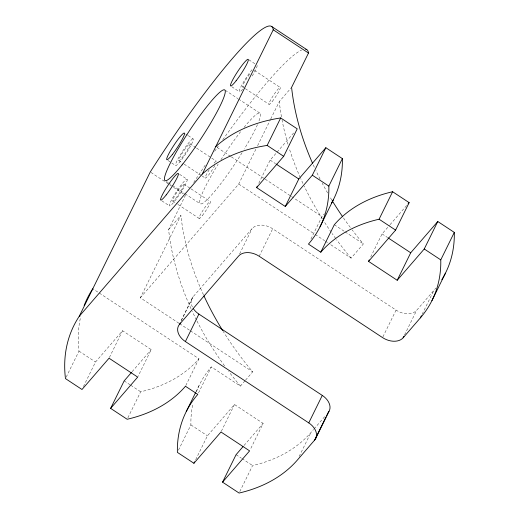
<?xml version="1.0" encoding="UTF-8"?>
<svg xmlns="http://www.w3.org/2000/svg" width="519" height="519" viewBox="0 0 519 519"><rect width="100%" height="100%" fill="white"/><g stroke="black" fill="none" stroke-linecap="round" stroke-linejoin="round"><path stroke-width="0.39" stroke-dasharray="2.6 1.95" d="M66.179 377.151L78.992 351.116A178.095 123.71 26.2 0 1 80.756 316.512M83.416 386.597L95.515 362.009L122.568 330.733L151.211 349.611L138.048 376.372M191.005 308.669A271.794 192.361 40.9 0 1 168.604 229.573L185.504 195.222M109.405 357.487L122.568 330.733M178.919 323.227L140.338 297.796L180.904 215.353A271.794 192.361 40.9 0 0 203.643 295.188M140.338 297.796L238.727 184.05L256.165 148.616M257.586 145.722L270.393 119.694M270.749 118.968L279.293 101.614L291.587 87.393M127.869 417.821L140.675 391.787A168.928 117.346 26.2 0 0 198.978 358.778L92.784 288.772M181.183 320.437L192.212 298.023M181.319 320.697L193.062 296.829L252.098 228.587A15.966 11.094 26.2 0 1 272.696 228.769L396.075 310.109A15.966 11.094 26.2 0 0 416.673 310.291L433.89 290.387A168.928 117.346 26.2 0 0 435.811 288.09M258.767 183.259L270.152 160.118L276.517 152.761M239.642 253.895L252.098 228.587M185.815 385.539L198.978 358.778M259.176 256.25L272.696 228.769M195.858 392.079L199.77 384.125M198.511 392.948L211.317 366.914L240.401 386.084L245.013 380.751M178.458 450.213L190.908 424.899A168.928 117.346 26.2 0 1 192.899 403.652M195.689 459.659L207.438 435.798L234.491 404.515L263.133 423.4L250.32 449.435M310.939 239.019L321.968 216.605A168.928 117.346 26.2 0 0 324.362 213.724M221.328 431.27L234.491 404.515M239.791 491.603L252.597 465.569A169.862 117.995 26.2 0 0 310.9 432.567L313.515 429.55M370.689 257.048L382.075 233.907L389.503 225.317M299.158 456.428L310.9 432.567M382.905 336.863L396.075 310.109M404.573 334.878L416.673 310.291M422.148 314.255L433.89 290.387M168.604 229.573L180.904 215.353M277.049 152.145L294.558 131.904M132.111 371.695L151.211 349.611M245.526 380.161L252.701 371.87A271.794 192.361 40.9 0 1 223.151 331.31M330.785 244.741L351.091 258.125L363.391 243.911A271.794 192.4 40.9 0 1 352.187 229.904M390.035 224.708L407.013 205.076M244.034 445.477L263.133 423.4M314.034 428.947L324.991 416.277M248.88 59.795L255.802 64.362M254.414 70.441L280.189 87.439M242.671 86.92L244.65 88.224M245.312 88.665L269.108 104.351M231.805 86.757L239.356 91.733M225.252 90.287L237.89 98.616M238.558 99.058L259.837 113.09M270.152 160.118L275.485 163.634M382.075 233.907L387.401 237.417M217.124 147.487L230.657 156.407M231.331 156.848L264.476 178.698M265.151 179.146L290.854 196.091M291.529 196.539L321.968 216.605M334.307 224.74L344.447 231.422M345.129 231.87L363.391 243.911M185.711 133.96L187.599 135.2M188.228 135.615L193.269 138.936A15.966 2.057 -56.6 0 1 181.163 160.293A15.966 2.057 -56.6 0 1 178.815 157.4A15.966 2.057 -56.6 0 1 193.269 138.936M189.954 143.757L195.903 147.675M196.565 148.11L211.11 157.698M211.765 158.133L216.397 161.182M238.727 184.05L314.54 234.03M315.215 234.478L324.693 240.725M325.368 241.173L328.073 242.957M178.873 160.669L183.505 163.719M184.161 164.153L201.346 175.48M202.008 175.915L205.316 178.095M168.013 160.501L171.16 162.577M171.789 162.992L175.565 165.483M179.6 174.326L187.158 179.308A15.966 2.057 -56.6 0 1 175.052 200.665A15.966 2.057 -56.6 0 1 172.704 197.765A15.966 2.057 -56.6 0 1 187.158 179.308M183.843 184.122L190.454 188.481M191.115 188.916L210.286 201.554M166.437 181.514L167.767 182.396M168.428 182.831L171.757 185.024M172.418 185.465L184.394 193.353M185.056 193.795L200.353 203.876M150.919 172.418L168.876 184.258M169.544 184.699L172.866 186.892M173.534 187.327L183.512 193.905M172.762 201.035L177.394 204.084M178.056 204.518L199.205 218.467M161.902 200.872L169.454 205.848M179.593 323.674L189.746 330.369M190.428 330.817L252.701 371.87M78.992 351.116L95.515 362.009M124.151 380.894L130.1 384.813M130.762 385.247L140.675 391.787M190.908 424.899L207.438 435.798M236.074 454.676L241.361 458.16M242.023 458.601L252.597 465.569M244.06 127.356A54.281 6.981 -56.6 0 1 258.553 122.017M257.437 124.67A54.281 6.981 -56.6 0 1 244.345 149.011M242.042 152.768A54.281 6.981 -56.6 0 1 202.099 203.604A54.281 6.981 -56.6 0 1 218.149 164.199M220.938 159.768A54.281 6.981 -56.6 0 1 240.557 131.761M214.068 163.115A10.114 1.298 -56.6 0 1 216.449 161.973M214.847 165.555A10.114 1.298 -56.6 0 1 205.959 177.848A10.114 1.298 -56.6 0 1 209.3 169.642M243.936 86.128A10.114 1.298 -56.6 0 1 243.748 83.442A10.114 1.298 -56.6 0 1 250.813 72.666M257.158 65.504A15.966 2.057 -56.6 0 1 251.202 77.616M242.684 89.281A15.966 2.057 -56.6 0 1 240.829 86.991A15.966 2.057 -56.6 0 1 252.805 68.716M193.73 182.441A166.314 21.389 -56.6 0 1 206.16 163.725M214.704 151.263A166.314 21.389 -56.6 0 1 218.304 146.105M222.8 139.747A166.314 21.389 -56.6 0 1 301.597 50.058M351.091 258.125A271.794 192.4 40.9 0 1 336.636 239.778M335.722 238.532A271.794 192.4 40.9 0 1 332.121 233.518M331.239 232.253A271.794 192.4 40.9 0 1 323.986 221.431M322.351 218.862A271.794 192.4 40.9 0 1 304.212 186.107M302.953 183.447A271.794 192.4 40.9 0 1 300.696 178.491M300.365 177.751A271.794 192.4 40.9 0 1 289.355 148.752M287.987 144.288A271.794 192.4 40.9 0 1 282.012 119.863M281.473 116.924A271.794 192.4 40.9 0 1 279.293 101.614M240.401 386.084A271.794 192.361 40.9 0 1 228.73 371.468M224.578 365.869A271.794 192.361 40.9 0 1 196.798 320.69M196.467 320.028A271.794 192.361 40.9 0 1 192.27 311.406M350.319 227.432A271.794 192.4 40.9 0 1 343.098 217.403M331.849 200.12A271.794 192.4 40.9 0 1 329.513 196.227M327.619 192.971A271.794 192.4 40.9 0 1 322.182 183.136M320.126 179.172A271.794 192.4 40.9 0 1 315.883 170.556M314.332 167.235A271.794 192.4 40.9 0 1 312.989 164.276M192.38 307.008A15.966 11.094 26.2 0 1 193.062 296.829M196.5 391.553A168.928 117.346 26.2 0 1 211.317 366.914M182.026 157.744A10.114 1.298 -56.6 0 0 190.064 143.886A10.114 1.298 -56.6 0 0 181.157 154.999A10.114 1.298 -56.6 0 0 182.026 157.744M272.261 101.426A10.114 1.298 -56.6 0 0 280.299 87.568A10.114 1.298 -56.6 0 0 271.385 98.681A10.114 1.298 -56.6 0 0 272.261 101.426M175.922 198.115A10.114 1.298 -56.6 0 0 183.953 184.258A10.114 1.298 -56.6 0 0 175.046 195.365A10.114 1.298 -56.6 0 0 175.922 198.115M202.358 215.541A10.114 1.298 -56.6 0 0 210.39 201.683A10.114 1.298 -56.6 0 0 201.482 212.796A10.114 1.298 -56.6 0 0 202.358 215.541"/><path stroke-width="0.78" d="M325.984 416.997L314.598 440.138L297.381 460.042A169.862 117.995 26.2 0 1 239.077 493.05L222.554 482.157L249.613 450.875L220.971 431.996L193.911 463.272L177.388 452.38A168.928 117.346 26.2 0 1 197.797 394.395L185.458 386.259A168.928 117.346 26.2 0 1 127.155 419.268L110.631 408.369L137.691 377.092L109.048 358.214L81.989 389.49L65.465 378.598A178.095 123.71 26.2 0 1 79.264 316.253L150.257 171.984A166.314 21.389 -56.6 0 1 273.241 29.804L308.494 53.048L291.587 87.393A271.794 192.4 40.9 0 0 312.665 163.53M79.264 316.253L202.254 174.073L273.241 29.804M110.631 408.369L124.151 380.894L131.579 372.305M202.254 174.073A178.095 123.71 26.2 0 1 267.162 145.424L280.688 117.949L297.212 128.842L283.692 156.323L256.633 187.599L285.275 206.478L312.328 175.201L325.854 147.72L342.378 158.613A168.928 117.346 26.2 0 1 331.427 203.299M314.598 440.138A15.966 11.094 26.2 0 0 308.76 422.894L185.38 341.554A15.966 11.094 26.2 0 1 179.542 324.31L180.255 322.863M256.633 187.599L257.346 186.152M185.38 341.554L198.9 314.079A15.966 11.094 26.2 0 1 193.282 308.578M285.275 206.478L298.795 179.003L325.854 147.72M186.25 411.599L195.501 392.799M441.838 279.624A168.928 117.346 26.2 0 0 454.3 232.402L437.776 221.509L424.25 248.984L397.197 280.266L368.555 261.381L395.608 230.105L409.134 202.624L392.611 191.732L379.084 219.213A168.928 117.346 26.2 0 0 320.781 252.215L308.448 244.086A168.928 117.346 26.2 0 0 328.851 186.094L342.378 158.613M193.911 463.272L194.625 461.826M319.996 226.874L333.516 199.393M320.781 252.215L334.307 224.74A168.928 117.346 26.2 0 1 392.611 191.732M222.554 482.157L236.074 454.676L242.97 446.703M368.555 261.381L369.269 259.935M308.76 422.894L322.28 395.413L198.9 314.079M326.698 415.55L328.118 412.657A15.966 11.094 26.2 0 0 322.28 395.413M315.448 438.951L328.968 411.47M397.197 280.266L410.717 252.785L437.776 221.509M179.542 324.31L238.578 256.068A15.966 11.094 26.2 0 1 259.176 256.25L382.548 337.59A15.966 11.094 26.2 0 0 403.153 337.772L420.371 317.868A168.928 117.346 26.2 0 0 440.774 259.883L454.3 232.402M403.153 337.772L403.86 336.325M420.371 317.868L421.434 315.701M431.918 300.657L445.438 273.182M408.07 203.85L409.134 202.624M271.534 26.411L306.787 49.649M267.162 145.424L283.692 156.323M312.328 175.201L328.851 186.094M379.084 219.213L395.608 230.105M424.25 248.984L440.774 259.883M276.147 164.069L298.795 179.003M388.069 237.858L410.717 252.785M305.73 49.253A166.314 21.389 -56.6 0 1 308.494 53.048M222.748 330.668A271.794 192.361 40.9 0 1 203.948 295.856M342.657 216.773A271.794 192.4 40.9 0 1 332.244 200.769M84.13 305.587A178.095 123.71 26.2 0 1 85.265 302.778M85.564 302.077A178.095 123.71 26.2 0 1 92.784 288.772M215.774 146.592A178.095 123.71 26.2 0 1 280.688 117.949M182.033 164.951A54.281 6.981 -56.6 0 0 225.168 90.566A54.281 6.981 -56.6 0 0 177.342 150.218A54.281 6.981 -56.6 0 0 182.033 164.951M236.145 80.737A15.966 2.057 -56.6 0 0 248.244 59.38A15.966 2.057 -56.6 0 0 233.797 77.844A15.966 2.057 -56.6 0 0 236.145 80.737M166.242 194.852A15.966 2.057 -56.6 0 0 178.341 173.495A15.966 2.057 -56.6 0 0 163.894 191.959A15.966 2.057 -56.6 0 0 166.242 194.852M172.353 154.487A15.966 2.057 -56.6 0 0 184.453 133.13A15.966 2.057 -56.6 0 0 170.005 151.587A15.966 2.057 -56.6 0 0 172.353 154.487"/></g></svg>
